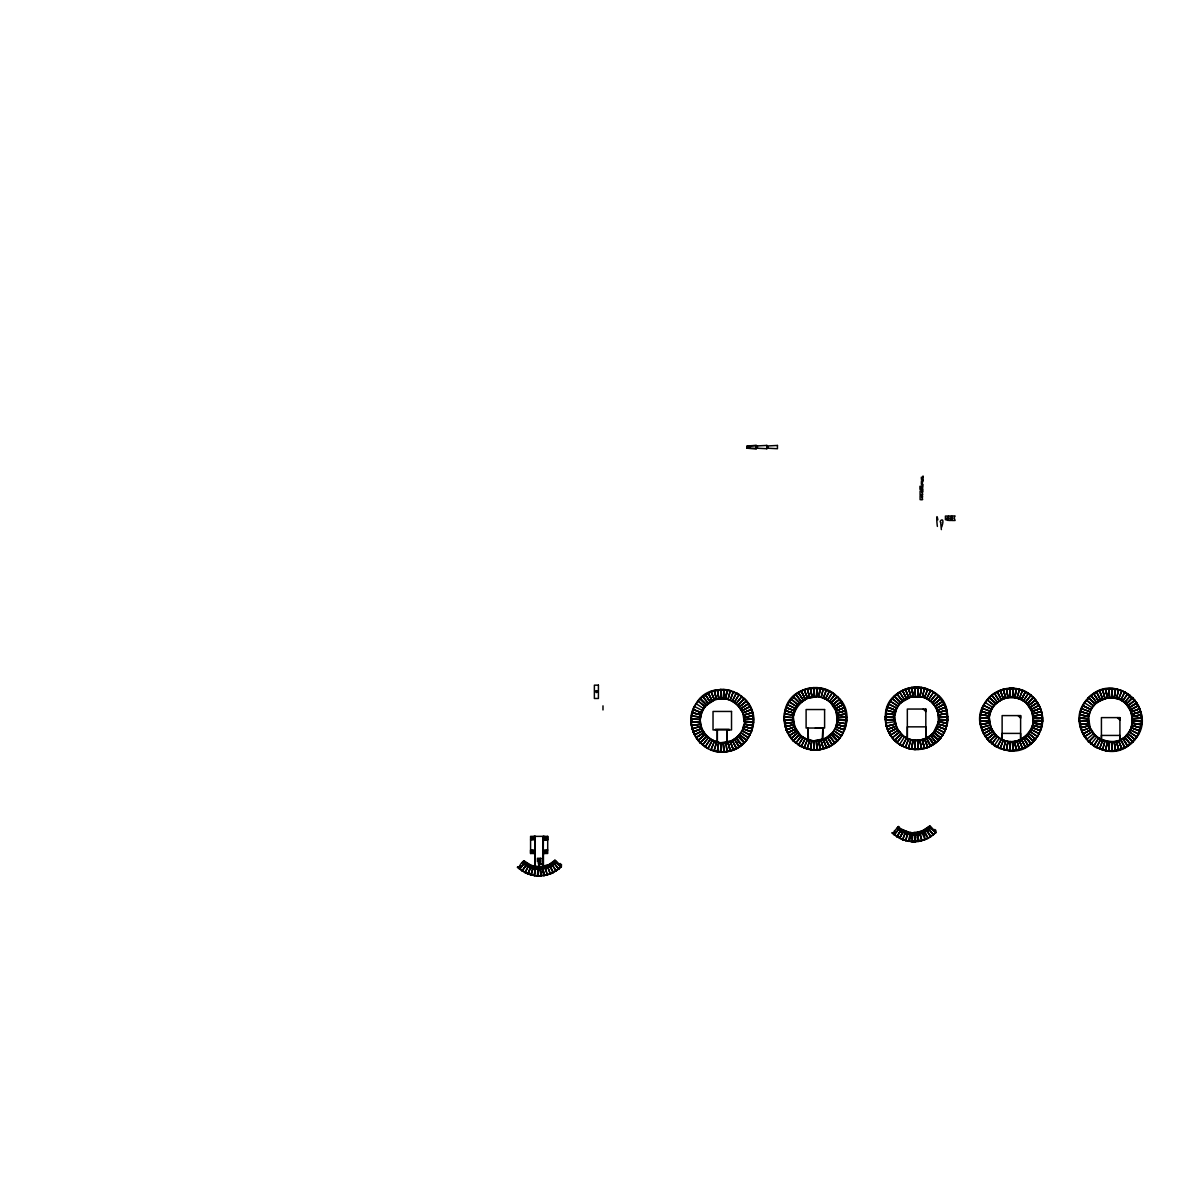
<?xml version="1.0" encoding="UTF-8"?>
<svg xmlns="http://www.w3.org/2000/svg" width="1202" height="1202" viewBox="0 0 1202 1202"><rect width="100%" height="100%" fill="white"/><g stroke="black" fill="none" stroke-linecap="round" stroke-linejoin="round"><path stroke-width="1.5" d="M534.875 865.816L534.875 836.367L534.875 853.495L530.578 853.495L530.578 836.367L547.706 836.352L547.706 853.48L543.424 853.495L543.424 866.432M538.631 863.081L538.631 864.463L540.69 864.463C541.531 863.096 539.653 861.023 538.706 862.69C536.678 864.629 543.364 862.315 539.668 864.118M539.142 870.548L539.142 867.093M544.281 836.352L544.281 839.792L547.706 839.777L547.706 836.352M696.078 703.636C680.708 724.686 701.637 756.944 727.135 751.611C751.535 748.951 762.549 715.145 744.399 698.602L737.833 705.138C728.607 695.282 710.758 697.1 703.786 708.684M691.255 719.172L691.255 722.192L699.248 722.011L691.015 722.327L691.06 719.021L700.3 719.517L701.698 712.786L703.831 708.669L696.033 703.651C712.26 675.344 759.995 693.734 753.158 725.602L745.045 724.19M691.706 721.711L691.706 719.652M706.476 705.379C723.935 684.449 757.816 714.048 739.561 734.722C721.696 758.762 684.569 725.993 706.19 705.289M717.309 729.945L717.309 742.13L717.309 729.945L715.43 729.945M727.24 742.115L727.24 729.945L729.133 729.945M752.212 728.863L751.28 731.717L743.737 729.073L751.46 731.913L753.459 722.372L744.218 721.876L742.806 712.831L737.833 705.138L744.384 698.587M740.928 708.579L743.768 714.95L744.248 721.861M752.933 725.452L753.248 722.447L745.27 722.026L753.263 722.207L753.263 719.202M745.285 719.622L753.248 718.961L752.933 715.971M747.178 448.226L756.419 448.707L756.419 445.431L747.178 445.912L747.178 448.226L756.178 448.571L756.178 445.566L748.2 445.987M757.38 448.226L757.38 445.927M784.35 717.278L784.335 720.283L792.328 720.103L784.11 720.419C782.171 670.491 861.834 683.187 844.54 730.02L836.817 727.18L844.36 729.824L845.291 726.955M825.458 698.963C845.036 708.248 838.605 741.033 816.489 741.033C797.016 742.551 784.951 716.347 799.615 703.05M814.024 695.778L813.859 687.799L816.864 687.799L816.564 695.778L816.999 687.559L816.504 696.799L807.459 698.227L799.781 703.215L793.245 696.664C804.018 685.486 823.145 684.479 835.029 694.501L829.215 701.683C808.6 683.412 779.903 716.948 799.856 734.753M807.819 739.711L807.819 728.036L808.51 739.711M822.889 739.681L822.889 728.036L822.213 739.681M829.365 701.487C837.839 707.993 839.417 720.118 835.18 728.908M838.11 715.205L838.094 722.522L846.238 723.694L846.584 720.434L838.365 720.013L846.328 720.554L846.013 723.544M846.343 720.314L846.343 717.309M944.441 732.499C966.483 669.965 861.879 675.359 890.321 735.308M885.558 716.768L885.558 719.773L893.552 719.607L885.318 719.908L885.363 716.617L894.604 717.113L896.001 710.382L898.134 706.265L890.336 701.232M926.562 698.678L930.769 690.429L933.608 692.067L928.575 699.819C921.273 696.033 927.358 698.542 930.438 701.172C934.6 704.597 937.47 709.526 938.311 714.859C940.34 724.941 934.134 735.564 924.533 739.08C903.694 748.02 883.62 718.631 900.508 702.885M895.655 739.666L894.784 740.732L896.857 742.596L902.702 735.399L896.932 728.277L894.333 717.113M909.734 739.2L907.33 739.2L907.33 726.849L925.825 726.849L925.825 739.185L923.437 739.185M911.717 837.809L911.717 834.504L915.834 834.504L915.834 837.809M925.825 739.185L925.825 709.045L907.33 709.045L907.33 739.2M930.994 700.3L936.208 694.245L938.431 696.274L932.136 702.719C938.747 709.255 940.52 720.058 936.193 728.292L944.381 732.514L939.002 740.056L938.056 739.11L938.837 739.891L940.61 737.923L934.405 732.904L940.76 737.743L942.744 735.354L934.991 730.305C928.846 740.372 914.256 743.377 904.565 736.751L899.502 744.519C891.223 739.155 885.829 729.734 885.348 719.878L894.604 719.412L894.604 717.113M926.682 698.452L932.301 702.554L936.403 708.188L938.552 714.814L938.552 719.457L947.762 719.968L947.461 723.198L939.303 722.026L947.236 723.033L947.552 720.043L939.573 719.622L947.567 719.803L947.567 716.798M939.588 717.218L947.552 716.557L947.236 713.567M985.174 702.434C963.703 731.748 1009.139 768.619 1033.465 741.664L1032.398 740.552M980.366 720.975L980.366 717.97M988.329 720.689L980.126 721.11L980.456 724.37L988.615 723.198L980.682 724.22M1001.356 739.11L997.134 747.359L994.309 745.721L999.358 737.953C1018.935 752.302 1044.733 723.604 1028.476 705.649C1022.241 697.671 1010.311 695.147 1001.356 699.849C982.034 713.327 1007.261 693.764 1010.206 697.265C1034.501 694.786 1042.705 732.724 1019.326 740.282C998.486 749.222 978.428 719.833 995.301 704.087M983.491 705.273L991.785 709.465C986.031 718.195 991.455 729.464 995.406 736.105M1004.526 740.402L1002.122 740.402L1002.122 733.4L1020.618 733.4L1020.618 740.387L1018.229 740.387M1020.618 740.387L1020.618 715.596L1002.122 715.596L1002.122 740.402M1033.585 725.587L1041.368 727.42L1041.999 724.475C1030.79 725.557 1031.617 717.624 1042.359 721.005L1042.359 718M1126.394 735.549C1111.775 752.212 1081.875 734.302 1089.388 714.078C1082.611 734.738 1111.715 751.566 1126.244 735.414L1132.765 741.98C1104.473 771.248 1059.172 725.918 1088.561 697.671C1116.538 668.462 1161.898 713.162 1133.095 741.574L1132.164 740.627M1079.666 721.29L1079.666 718.27M1087.63 720.869L1079.426 721.425M1103.827 740.702L1101.423 740.702L1101.423 735.429L1119.918 735.429L1119.918 740.687L1117.529 740.687M1119.918 740.687L1119.918 717.609L1101.423 717.609L1101.423 740.702M1129.129 731.808C1135.214 722.733 1133.17 709.42 1124.516 702.689M1100.656 739.41L1096.449 747.674L1093.61 746.021L1098.658 738.253C1147.925 758.943 1139.271 673.12 1094.706 704.312M1140.878 727.901L1132.93 725.783L1140.668 727.736L1141.299 724.791L1133.441 723.303L1141.329 724.551L1141.645 721.561L1133.681 720.899L1141.66 721.32L1141.66 718.3M1133.681 718.721L1141.645 718.075L1141.329 715.07M784.666 714.048L784.35 717.038L793.38 717.609L794.792 726.669L799.766 734.362L793.215 740.898L804.123 747.99M846.539 720.464L844.54 707.632L837.478 696.709L830.913 703.23L835.886 710.923L837.343 719.953L846.539 720.464L843.218 733.01L835.931 729.163M947.762 719.968L945.749 707.122L938.702 696.198L932.136 702.719M980.156 721.08L980.156 717.819L989.396 718.315L990.809 727.36L995.782 735.053L989.231 741.604L983.491 733.656L980.156 721.08L989.126 720.644M1033.795 741.258L1032.849 740.327L1033.69 741.364L1039.234 733.701L1042.6 721.14L1033.314 720.674L1031.902 711.629L1026.929 703.921L1033.224 697.476L1031 695.447L1025.787 701.502M1079.456 721.395L1079.456 718.12L1088.696 718.616L1090.109 727.661L1095.082 735.369L1088.531 741.904L1082.792 733.956L1079.456 721.395L1088.426 720.945M1140.608 727.961L1139.676 730.816L1132.179 728.066L1139.857 731.026L1141.855 721.47L1132.615 720.975L1131.202 711.93L1126.229 704.237L1132.78 697.686M537.504 876.093L527.933 874.064L517.386 867.303C521.262 866.552 518.212 865.29 523.922 860.752L531.254 865.425L540.299 866.852L549.149 864.493L554.948 860.181L561.499 866.732L550.351 874.064L537.504 876.093L537.82 867.874L530.878 866.387L523.201 861.473L524.643 862.766M540.645 875.867L537.64 875.852L538 866.852M537.64 875.852L538.06 867.889M723.604 697.686L723.784 689.693L720.764 689.693L721.185 697.671L720.539 689.708L717.534 690.023M721.08 742.926C707.167 742.325 695.808 726.248 701.743 712.771L693.103 709.45L691.27 718.931M723.439 698.467L728.036 699.188M723.484 697.671L723.904 689.452L720.629 689.452L711.058 691.496L700.15 698.512L706.671 705.078L714.379 700.135L711.073 691.466L714.123 699.128L711.043 691.766L708.294 692.983L711.704 700.21M804.318 747.809L813.694 750.033L814.19 740.793L825.338 738.449L832.415 732.679L839.597 738.509C831.453 748.936 816.383 752.843 804.123 747.99L807.443 739.35C827.637 744.278 799.555 739.14 800.111 734.692M816.504 696.799L807.383 698.001L799.615 703.05M932.286 734.031C924.158 741.694 908.997 743.182 901.245 734.076M917.742 696.048L924.473 697.731L927.779 689.092C916.525 684.644 903.002 687.589 894.453 696.108L900.974 702.674L910.861 696.995L922.34 696.784L910.816 696.784L904.445 699.609L900.779 702.96L899.937 702.329M921.318 687.619L918.328 687.304L917.907 695.282L918.088 687.289L915.068 687.289M933.744 830.522L929.582 825.879L936.133 832.415L927.974 838.425L918.674 841.445L912.138 841.791L912.453 833.557M912.273 841.55L915.278 841.55L912.273 841.55L912.694 833.572M1019.326 740.282C1011.678 742.731 1002.152 741.95 995.962 735.549M1012.535 697.265L1019.356 698.708M1109.476 742.04L1107.162 741.784M1112.181 688.806L1112 696.784L1112.421 688.806L1115.411 689.122L1114.404 697.055L1115.576 688.896C1105.825 687.319 1095.578 690.714 1088.546 697.626L1095.067 704.177C1102.685 696.334 1116.162 695.658 1124.531 702.689L1130.346 695.492L1121.887 690.609L1115.576 688.911L1114.104 698.046L1118.656 699.008M1111.835 697.566L1114.164 697.806M915.398 740.282L914.902 749.522L908.457 748.5L902.341 746.157L906.563 737.908M918.223 687.048L917.727 696.289L910.876 697.01L902.567 700.976M1010.206 741.484L1009.71 750.739L1000.334 748.5M1031.061 695.192L1022.586 690.294L1013.016 688.25L1012.52 697.491C1004.031 696.995 995.557 701.878 991.74 709.481M1112.316 688.551L1111.82 697.806L1109.506 697.566M699.248 719.352L691.015 719.051M745.27 722.026L753.504 722.342M792.328 717.459L784.11 717.143L786.138 729.99L793.2 740.883L799.766 734.362M980.682 714.739L980.366 717.729L988.329 718.39L980.126 717.849M538.211 860.001L538.676 859.19M561.589 865.139L560.538 865.771M921.994 479.162L923.031 480.019L923.031 475.992L922.58 477.6L921.363 477.194L921.363 479.252L922.054 478.907M922.385 484.045L923.061 484.782L921.408 484.421L921.408 480.815L923.061 480.815C923.497 482.558 919.921 482.618 922.445 483.79M894.273 831.168C896.542 832.67 892.32 832.355 892.019 832.986L902.567 839.747L912.138 841.791M940.67 522.539L941.361 529.601M947.807 519.099L948.168 520.421L945.418 519.61L945.418 516.049L948.168 516.049C948.303 516.499 945.253 519.504 947.852 518.873M951.218 519.084L951.638 520.451L948.829 520.451L948.829 516.019L951.638 516.019C951.789 516.665 948.769 519.414 951.263 518.858M990.839 741.604L991.034 742.07M1131.187 697.686L1130.526 697.34M534.244 875.762L535.656 867.649L534.409 875.537L537.399 875.852M535.701 866.612L534.169 875.492L531.224 874.861L533.297 867.153M718.766 742.686L710.262 739.155L705.198 746.923L708.053 748.561L712.26 740.312M725.753 698.708L727.165 689.798L723.92 689.452L723.424 698.693L718.796 698.708M725.768 697.911L727.165 689.798L730.365 690.489L727.961 699.429M811.846 740.793L810.433 749.687L811.605 741.544L810.584 749.462L813.574 749.778M818.847 696.799L821.116 697.295L816.519 696.559M818.847 696.018L820.26 687.905L818.787 697.04M819.088 696.048L820.335 688.16L823.28 688.791L821.432 696.559M913.069 740.282L911.657 749.177C921.378 750.754 931.7 747.434 938.672 740.462L932.151 733.896L938.627 740.432L927.764 747.494L914.917 749.522L915.218 741.303L915.038 749.282L918.058 749.282L917.877 741.303L918.178 749.522L917.712 740.522M920.056 696.304L921.468 687.394L920.191 695.522L921.558 687.649L924.503 688.28L922.655 696.063M908.877 841.445C915.774 829.004 902.432 834.428 897.834 827.171L899.276 828.463L894.093 834.864M910.29 832.535C917.006 833.722 899.111 830.597 898.39 826.615M910.29 833.332L909.028 841.22L912.033 841.535M1007.862 741.484L1006.45 750.379L1007.862 742.28L1006.374 750.123L1003.43 749.507L1005.578 741.003M1014.864 697.506L1016.276 688.596C1004.346 686.597 991.605 692.202 985.129 702.434L992.927 707.467M1107.207 741.559L1105.75 750.694L1096.66 747.509M691.631 715.701L692.247 712.756L700.03 714.604L692.052 712.591L701.021 714.965M744.489 726.789L752.272 728.622L752.888 725.677L745.03 724.31M785.342 710.863L784.711 713.808L793.62 715.325M837.569 724.881L845.352 726.729L845.983 723.784M885.934 713.297L886.55 710.352M938.792 724.385L946.575 726.218L947.191 723.273M981.358 711.554L980.727 714.499L988.585 715.866L980.471 714.589L982.199 708.248L990.839 711.569L989.366 716.001M1080.658 711.869L1080.027 714.814L1087.885 716.302L1079.772 714.889L1082.837 705.559L1091.085 709.766L1092.227 707.783L1084.429 702.749M1089.192 711.419L1081.454 708.579L1090.139 711.885L1089.433 714.063L1080.493 711.659L1088.426 713.703M1132.419 723.258L1131.172 727.721L1139.812 731.041M1133.411 723.529L1141.554 724.701L1132.66 723.288M699.519 716.963L691.586 715.941M785.131 710.683L793.05 712.936L785.402 710.637L786.333 707.768L793.816 710.517L786.138 707.572L785.176 710.667L784.485 713.868L792.599 715.055M844.495 730.035L835.856 726.714L837.328 722.282M894.844 714.814L885.709 713.357L887.407 707.046L896.046 710.367L894.573 714.799M938.552 721.786L933.684 732.168L940.82 737.998L938.627 740.432L937.605 739.35M1033.344 722.988L1031.872 727.405L1040.511 730.741C1048.009 713.056 1035.298 691.03 1016.276 688.596L1015.104 696.754L1016.111 688.821L1013.121 688.506L1012.7 696.484L1012.88 688.491L1009.875 688.491M1088.666 716.302L1089.433 714.063M533.057 867.093L530.999 874.801L528.129 873.869L530.999 866.417L527.933 874.064M531.044 875.071L533.448 866.131M714.093 750.634L716.392 742.986M744.429 742.4C737.562 750.499 724.671 753.864 714.153 750.904L716.557 741.965M807.173 748.741L809.472 741.093M807.233 749.011L809.637 740.071M821.041 697.521L823.445 688.581M908.396 748.23L910.695 740.582M914.797 749.282L911.807 748.966L912.829 741.033L911.657 749.192L908.457 748.5L910.861 739.561M922.55 696.018L924.669 688.085M905.677 840.769L907.69 832.776L905.857 840.559L908.802 841.19L910.049 833.302C917.321 836.322 924.368 825.954 925.014 839.492L927.764 838.26M908.006 832.054L901.65 829.23M1003.249 749.702L1005.488 741.784M1019.476 689.287L1017.132 697.986M1017.223 697.205L1019.521 689.542L1022.391 690.474M1102.55 750.018L1104.954 741.063M1118.777 689.587L1116.763 697.566L1118.596 689.798L1115.651 689.167M692.307 712.531L693.238 709.661M725.723 742.686L727.21 751.325L730.155 750.709L728.096 742.986L730.395 750.649L733.25 749.717L730.5 742.22L733.445 749.898L730.155 741.273L721.095 742.686L720.599 751.941L721.155 743.722L720.494 751.686L717.504 751.37L718.526 743.437L717.354 751.596L718.811 742.445C730.636 744.804 742.25 735.293 744.248 724.19M886.61 710.127L887.542 707.257M894.333 712.2L886.355 710.172M946.515 726.444L945.583 729.313L938.086 726.564L945.764 729.509M982.35 708.459L981.418 711.329L989.066 713.627L981.148 711.389L989.847 713.718M1041.308 727.646L1040.376 730.515L1032.834 727.871L1040.556 730.711M1081.65 708.774L1080.718 711.629L1088.366 713.943M1089.162 714.018L1091.987 707.662L1095.097 704.222L1088.561 697.671L1095.127 704.207M751.415 731.943L742.776 728.607L743.978 724.175L753.113 725.632M786.183 707.557L794.822 710.878L793.35 715.295M944.261 732.288L947.416 723.213L938.281 721.756M531.254 865.425L527.903 873.794L525.154 872.562L528.79 865.455M711.013 749.627L714.093 742.25M711.028 749.898L714.364 741.258M730.26 699.91L733.475 691.496M821.116 697.295L825.338 699.173L829.545 690.94M823.235 698.242L826.555 689.602M908.667 738.839L905.331 747.494L902.567 745.991M902.567 839.747L905.407 832.024M905.632 832.115L902.762 839.567L905.632 840.498M1000.109 748.425L1003.369 740.282M1019.251 698.933L1022.586 690.294L1019.521 697.941M1099.439 748.996L1102.76 740.357M1118.551 699.248L1121.887 690.609M533.252 852.338C529.992 847.125 532.185 855.043 532.291 852.714M545.092 851.527L546.67 851.106M546.91 852.023C543.049 854.712 547.06 847.665 546.79 852.564M940.73 522.284C938.191 521.743 945.764 514.892 941.707 527.077M939.093 738.719L938.191 738.764M1033.945 739.816L1033.104 739.996M694.561 706.701L693.329 709.45L700.706 712.531L693.058 709.465M742.806 731.177L749.853 734.903L748.35 737.517M749.958 734.692L751.19 731.943M786.408 707.542L787.641 704.793L794.868 708.203M843.053 732.784L844.27 730.035M888.864 704.282L887.632 707.046L895.009 710.127L887.361 707.061M937.109 728.773L944.156 732.499L942.653 735.098M982.425 708.248L983.657 705.499L990.884 708.91M989.892 711.103L982.154 708.263M1031.947 729.854L1039.234 733.701L1037.446 736.315M1039.069 733.49L1040.286 730.741M1081.725 708.549L1082.957 705.799L1090.184 709.21L1082.792 705.589M1131.202 730.275L1138.534 734.016L1136.746 736.616M1138.369 733.791L1139.586 731.041M528.685 865.395L529.15 864.478M524.943 872.727L528.58 865.335M930.784 690.414L926.937 697.701M903.213 831.033L899.577 838.155L896.977 836.637L901.124 829.816L896.737 836.787M899.577 838.425L903.303 831.093L899.787 838.26L902.537 839.477M1025.561 691.631L1021.354 699.88L1023.503 700.826M1127.701 693.569L1122.668 701.322L1120.79 699.97M1120.67 700.18L1124.877 691.931M694.666 706.491L696.168 703.876M741.589 733.265L748.215 737.712L746.457 740.147L740.252 735.113L738.884 736.646L738.148 735.924M787.746 704.582L789.248 701.968L796.085 706.13M834.744 731.252L841.31 735.804L839.537 738.238L833.332 733.22L831.964 734.753L831.243 734.016M841.43 735.609L842.933 733.01M841.58 735.849L843.158 733.025L834.924 728.818L833.812 730.801L841.52 735.864L837.779 740.567L836.832 739.621M888.969 704.072L890.472 701.472L897.293 705.619M896.076 707.708L888.699 704.072L896.722 708.173M935.892 730.861L942.804 735.339M983.762 705.289L985.264 702.674M1021.46 739.335L1026.929 735.068L1033.435 741.634L1035.613 739.2L1028.431 733.37L1031.196 729.614M1030.76 731.958L1037.326 736.51M1083.062 705.589L1084.565 702.975M1102.73 749.808L1105.675 750.439L1107.162 742.581L1105.75 750.694C1115.486 752.257 1125.808 748.906 1132.765 741.919L1126.184 735.399L1130.496 729.914M1130 732.364L1136.626 736.811L1134.853 739.245L1128.573 734.317L1134.973 739.5L1132.735 741.934L1126.86 736.18M522.104 871.089L526.686 864.253L522.344 870.954L524.943 872.457M527.152 863.337L522.134 870.819L519.7 869.046L524.733 862.841M803.342 737.262L798.293 745.03L801.118 746.667L805.34 738.404L803.327 737.262M827.352 700.33L832.385 692.577M1023.368 701.021L1028.401 693.269M896.962 836.637L901.32 829.951M696.304 703.681L698.077 701.247M704.267 706.265L705.634 704.733L706.37 705.469M789.383 701.773L791.156 699.339M797.362 704.372L791.307 699.158L793.335 696.92M832.46 732.664L833.767 730.816M890.607 701.277L892.38 698.828M898.585 703.861L892.53 698.647L894.288 696.679L900.358 701.908M898.089 706.28L900.839 702.539M985.4 702.479L987.173 700.045M1033.63 741.093L1035.403 739.125L1029.348 733.911M1035.553 738.945L1037.551 736.556M1084.7 702.779L1086.473 700.345M1092.197 707.783L1093.55 705.92L1086.398 700.09L1092.753 705.273M533.087 838.861C533.357 834.368 529.616 840.123 532.771 838.891M895.956 740.162L896.121 740.823M519.459 869.166L525.289 861.969M702.554 745L708.399 737.803M736.135 703.576L741.95 696.394M801.479 735.894L795.634 743.106L793.741 741.063M830.567 702.9L831.303 702.178L829.951 700.961L834.984 694.756L837.208 696.769L831.559 702.419L833.332 704.387L839.537 699.369L841.31 701.803L834.744 706.355L841.58 701.773L834.023 706.671M930.438 701.172L936.253 693.99M899.757 827.847L898.555 826.45L894.378 831.168M899.366 828.539L894.333 834.744L896.767 836.517M991.665 743.798L997.495 736.601M1025.231 702.374L1031.046 695.192M1090.965 744.113L1096.795 736.901M1126.62 703.185L1125.267 701.968L1130.301 695.763L1132.524 697.776L1126.875 703.425M740.177 735.218L746.562 740.387L744.534 742.295M555.114 860.347C547.09 869.061 532.095 869.346 523.756 860.917M554.723 860.437L561.259 866.988L555.67 860.902L547.406 866.387L537.94 867.889M732.349 740.537L736.12 737.848L741.934 745.06C732.724 738.494 738.238 732.619 744.278 742.566M798.834 702.749L799.555 703.47L799.15 702.404M831.859 734.843L837.448 740.913L829.53 746.667L816.969 750.033L813.694 750.033L813.994 741.799L813.814 749.793L816.834 749.793M837.614 740.402L839.387 738.434M987.323 699.849L989.096 697.881M914.932 832.55L912.603 832.791L921.754 831.333L929.747 826.044M922.039 832.069L930.303 826.6M1086.623 700.165L1088.396 698.197M1126.95 736.105L1132.99 741.664M933.398 834.609L928.29 828.478L933.398 834.594L935.637 832.58L930.153 826.766M519.294 867.318L520.526 866.101M539.142 865.831C536.918 866.942 541.366 866.326 539.142 866.176M737.487 704.808L738.644 704.492M743.091 699.203L744.128 698.362M706.506 736.435L701.713 728.562L700.03 719.517M700.481 743.136L701.352 742.07M706.295 737.322L706.941 736.48M830.913 703.23L837.463 696.679M937.395 696.799L938.431 695.958M897.894 730.41L890.321 735.293L894.423 740.372L900.989 733.851L896.947 728.262L894.604 719.412M1032.187 698.001L1033.224 697.16M989.577 741.934L990.448 740.868M1125.898 703.906L1127.04 703.591M1131.488 698.302L1132.524 697.46M1126.409 704.072L1132.795 697.716L1139.857 708.624L1141.855 721.47L1133.681 721.02M1088.787 742.13L1089.748 741.183M1095.338 735.594L1094.271 736M1088.877 742.235L1089.823 741.288M894.423 740.372L900.989 733.851M995.782 735.053L989.216 741.574L991.725 743.527M1026.929 703.921L1033.495 697.4L1039.234 705.334L1042.224 714.649L1042.555 721.17L1034.381 720.704M700.405 698.663L702.659 696.649L707.858 702.704L702.584 696.379L708.263 703.395M705.965 704.387L700.15 698.572M554.603 863.757L556.331 862.21L561.003 866.897L558.765 868.911L553.656 862.781M793.5 696.754L795.739 694.741M744.098 742.731L741.859 744.744L736.751 738.614M837.193 740.823L834.954 742.836L829.831 736.721L835.014 743.106L829.215 735.94M894.724 696.258L896.962 694.245L902.161 700.3L896.887 693.975L902.687 701.142M936.178 742.34L938.401 740.327L932.932 734.512L938.897 740.162M991.755 695.447L989.516 697.46L994.986 703.275L989.261 697.37L991.695 695.177L1003.279 689.272L1013.016 688.25M1027.56 735.879L1033.374 741.364M929.522 826.3L923.782 830.176L917.261 832.55M929.236 829.455L930.949 827.908L935.637 832.58M1033.209 741.529L1030.97 743.542L1025.757 737.487L1030.775 743.692L1028.341 745.465M1012.85 750.499L1009.83 750.499L1010.131 742.52L1009.71 750.724L1012.986 750.724L1025.546 747.374L1033.465 741.619L1027.094 735.233M1088.817 697.761L1091.055 695.748M1132.509 741.829L1130.271 743.843L1125.057 737.788L1130.331 744.113L1124.666 737.111M996.774 701.652L991.695 695.177L997.359 702.193M1096.074 701.953L1091.236 695.597L1093.67 693.824L1098.222 700.405L1093.64 693.554L1098.658 701.292L1096.66 702.494M736.12 737.848L737.848 736.315L744.369 742.866L743.302 741.754M737.833 705.138L739.561 706.701M798.038 732.799L791.021 738.449L786.153 729.96L784.14 720.389L793.11 719.953M832.64 704.793L839.657 699.143M833.256 704.297L839.657 699.113M899.261 732.288L892.245 737.938L898.57 732.694M933.864 704.282L940.881 698.632L934.48 703.786L940.76 698.858L942.533 701.292M994.054 733.49L987.037 739.14L993.513 734.076L987.158 738.914L985.385 736.48L991.966 731.928L985.114 736.51M1028.672 705.484L1035.688 699.834L1029.273 704.988L1035.553 700.06L1037.326 702.494M1093.354 733.806L1086.608 739.41M1127.972 705.799L1134.988 700.15L1128.648 705.394L1134.703 700.18L1132.69 697.941M705.138 734.542L697.941 740.342L693.058 731.868L691.045 722.297L700.03 721.846M739.365 706.851L746.577 701.036L740.177 706.19L746.457 701.262L748.23 703.711L741.649 708.248L748.5 703.666L740.717 708.714M702.839 696.499L705.273 694.726L709.826 701.292L705.243 694.455M552.544 865.275L554.423 863.907M558.584 869.061L556.15 870.834L551.793 864.133M739.245 746.667L741.679 744.894M897.143 694.095L899.577 692.322M832.325 744.759L834.759 742.986M903.919 699.023L899.547 692.052L904.445 699.609M991.935 695.297L994.37 693.524M933.548 744.263L935.982 742.49L931.144 736.135L936.238 742.596L930.558 735.594M998.727 700.225L994.339 693.253L999.358 700.991M927.178 830.958L929.041 829.605M933.218 834.744L930.784 836.517L926.426 829.816M1127.641 745.766L1130.09 743.993M702.99 733.34L696.018 737.712L703.576 732.814M796.671 730.906L789.098 735.789L796.07 731.432L789.248 735.579L787.746 732.98M890.321 735.308L897.218 730.831M935.231 706.175L942.804 701.292L935.892 705.739L942.653 701.502L944.156 704.102L937.154 707.948L944.441 704.102L936.403 708.188M992.687 731.612L985.114 736.495M1030.039 707.377L1037.596 702.494L1030.7 706.941L1037.461 702.704L1038.964 705.304L1031.947 709.15L1039.234 705.304M1091.987 731.913L1084.414 736.796L1091.266 732.243M1129.339 707.678L1136.897 702.794L1130 707.257L1136.761 703.005L1138.264 705.619L1131.247 709.45L1138.534 705.604L1130.496 709.706M705.469 694.606L708.083 693.088M798.549 692.698L801.163 691.195M804.784 698.317L801.373 691.09L804.123 689.858L807.203 697.235L804.153 689.587L807.383 698.001M550.336 866.567L552.349 865.41M555.94 870.954L553.341 872.457L549.72 865.35M899.772 692.187L902.386 690.684M825.428 738.629L829.515 746.697L825.684 739.38L829.515 746.397L832.13 744.894L827.983 738.058L832.37 745.03L827.337 737.292L821.026 740.071L814.175 740.793M906.007 697.806L902.597 690.579L905.346 689.362L908.427 696.724L905.361 689.077L908.592 697.506M994.58 693.389L997.179 691.886M926.652 738.133L930.739 746.202C922.971 737.532 929.972 733.415 933.578 744.534L928.68 736.961M1093.88 693.704L1096.479 692.202M1100.1 699.309L1096.69 692.097L1099.439 690.865M1104.593 697.566L1102.76 689.783L1105.705 689.167L1107.072 697.025L1105.78 688.896L1107.222 698.031L1098.553 701.127M924.969 832.25L926.967 831.093M742.1 710.592L750.123 706.536L742.851 710.352L749.853 706.506L748.35 703.906M835.18 708.699L843.203 704.627L835.931 708.444L842.948 704.612L841.43 701.998M1031.196 709.39L1039.234 705.334M702.419 730.786L694.395 734.858L701.773 731.252L694.546 734.662L693.329 731.913M795.499 728.893L787.475 732.95L794.853 729.359L787.626 732.769L786.408 730.005M896.722 728.382L888.699 732.454L895.971 728.637L888.954 732.469L890.472 735.083M1090.815 729.899L1082.792 733.956L1090.064 730.14L1083.062 733.986L1084.565 736.586M991.74 729.464L983.491 733.656L990.764 729.839L983.762 733.671L985.264 736.285M733.475 749.627L736.225 748.41M548.007 867.619L550.125 866.672M829.305 746.502L826.555 747.734L823.595 740.327L826.54 748.005L823.31 739.576M1000.139 690.564L997.39 691.781L1000.905 698.948L997.179 691.616L1001.266 699.654M1003.009 698.016L1000.364 690.474L1003.234 689.542L1005.518 697.205L1003.46 689.482L1006.405 688.851L1007.892 696.709L1006.48 688.596L1007.892 697.506M927.779 747.223L930.528 746.006M1102.309 698.317L1099.665 690.774L1102.534 689.843L1104.713 697.536M1025.321 747.208L1022.571 748.425L1019.491 741.048L1022.556 748.696M922.64 833.302L924.759 832.355M1124.621 747.509L1121.872 748.726L1118.792 741.364L1121.857 749.011L1118.626 740.582M546.474 852.594L545.332 852.443M701.472 728.667L693.058 731.868L700.781 729.058L693.238 731.687L692.307 728.833M743.046 712.726L751.445 709.526L743.813 712.561L751.19 709.481L749.973 706.731M838.11 715.205L845.983 713.838L845.352 710.893L837.644 712.951L845.291 710.652L844.36 707.798L836.908 710.652L844.27 707.572L843.053 704.823M794.552 726.759L786.153 729.96L793.861 727.15L786.318 729.794L785.387 726.925M836.126 710.833L844.54 707.632L836.862 710.547M895.775 726.248L887.376 729.449L895.084 726.654L887.542 729.283L886.61 726.414M937.35 710.322L945.749 707.122L938.131 710.157L945.493 707.061L944.276 704.312M982.154 730.696L989.877 727.856L982.334 730.485L981.403 727.631M1032.142 711.524L1040.556 708.324L1032.879 711.238L1040.286 708.278L1039.069 705.514M1089.868 727.766L1081.469 730.966L1089.132 728.051M1131.443 711.824L1139.857 708.624L1132.134 711.434M1132.224 711.659L1139.676 708.804L1140.608 711.659L1132.96 713.958L1140.668 711.9L1141.299 714.844L1133.441 716.317L1141.554 714.92L1132.389 716.377M982.169 730.666L990.809 727.36M711.268 691.676L714.123 690.744M716.197 698.467L714.364 690.684L717.309 690.053L718.781 697.911L717.384 689.798L718.811 698.933M804.348 689.783L807.218 688.851M809.277 696.559L807.443 688.791L810.388 688.16L811.876 696.003L810.464 687.905L811.876 696.799M905.572 689.272L908.427 688.34L910.725 695.988L908.667 688.28L911.612 687.649L913.084 695.507L911.837 687.619L914.842 687.304L915.248 695.282M826.33 747.809L823.475 748.741L821.176 741.093L823.43 749.011L821.041 740.086M919.996 740.056L921.438 749.192L920.041 741.078L921.513 748.921L924.458 748.305L922.4 740.582L924.699 748.245L927.553 747.313L924.924 739.771L927.764 747.494L924.533 739.08M545.573 868.415L547.781 867.694M550.155 873.884L547.286 874.816L544.852 866.131M1022.346 748.515L1019.491 749.447L1017.192 741.784L1019.446 749.702L1017.102 741.003M1121.661 748.816L1118.792 749.747L1116.613 742.07L1118.746 750.018M920.206 834.098L922.415 833.392M924.789 839.567L921.919 840.498L919.861 832.791M700.751 726.444L692.067 728.743L699.97 726.534M743.768 714.95L752.452 712.636M744.248 717.218L753.128 715.851L745.045 717.218L752.888 715.731L752.272 712.786L744.549 714.859L752.212 712.561L751.28 709.691M793.831 724.551L785.146 726.849L793.11 724.866L785.327 726.699L784.711 723.754L792.569 722.387L784.44 723.679L793.62 722.207M837.614 712.831L845.562 710.713L836.592 713.117M895.054 724.04L886.37 726.339M886.34 726.369L894.333 724.355L886.55 726.188L885.919 723.243M938.071 712.531L946.755 710.232M946.785 710.202L938.852 712.455L946.515 710.157L945.583 707.287M989.847 725.242L981.163 727.541L989.066 725.332M1032.864 713.748L1041.563 711.434L1033.66 713.657M1080.448 727.886L1088.426 725.873L1080.643 727.706L1080.027 724.761M1132.164 714.048L1140.863 711.749M1132.93 713.838L1140.878 711.719M1080.463 727.856L1089.403 725.467M725.963 743.437L727.135 751.596M816.489 741.033L816.954 750.033L816.413 741.814L817.075 749.778L820.064 749.462L819.058 741.544L820.29 749.432L823.235 748.801M544.04 875.762L542.748 867.634L544.115 875.492L547.06 874.876M728.096 742.986L730.335 750.919L728.006 742.205M1019.266 749.507L1016.321 750.123L1014.834 742.28L1016.231 750.394L1014.834 741.484M543.079 868.956L545.347 868.475M1118.566 749.808L1115.621 750.439L1114.134 741.784M917.712 834.654L919.981 834.173M918.674 841.445L917.381 833.317L918.749 841.19L921.694 840.559L919.62 832.851L921.874 840.769M700.27 724.16L691.39 725.542L699.519 724.4L691.586 725.422L691.27 722.417M837.328 715.325L846.208 713.943L838.125 715.325M885.889 723.003L894.829 721.711M938.552 714.814L947.431 713.432L939.348 714.814L947.191 713.327L946.575 710.382M989.366 722.958L980.486 724.34M1033.344 716.016L1042.224 714.649L1034.141 716.016L1034.381 718.3L1042.6 717.864L1033.6 718.345M1079.757 724.671L1087.915 723.514L1079.982 724.521L1079.666 721.531M1088.666 723.273L1079.787 724.641M935.171 831.468C937.214 831.288 934.465 828.058 934.029 830.312M810.629 688.115L813.619 687.814L814.145 695.778M1006.645 688.821L1009.635 688.506L1010.281 696.469L1009.74 688.25L1010.206 697.265M1107.072 697.025L1105.945 689.122L1108.935 688.806L1109.596 696.769M1109.356 696.784L1109.04 688.566L1109.506 697.791M726.985 751.37L723.98 751.686L723.334 743.722L723.874 751.941L723.409 742.926M918.283 749.282L921.288 748.966M1016.081 750.168L1013.091 750.484L1012.55 742.52L1012.986 750.739L1012.505 741.724M540.539 869.241L542.853 869.001L543.875 875.537L540.885 875.852L540.299 866.852M915.173 834.924L917.472 834.684L918.508 841.22L915.518 841.535L915.098 833.557L915.518 841.535M744.489 719.547L753.459 719.096L745.285 719.502M838.35 717.474L846.328 717.068L846.013 714.063M837.584 717.639L846.554 717.203M838.365 717.594L846.584 717.173M939.588 717.098L947.807 716.662M1034.366 718.18L1042.344 717.759L1042.029 714.769M1133.681 718.601L1141.9 718.165L1132.63 718.676M938.522 717.158L947.762 716.692M914.527 687.739L918.628 687.739M1009.319 688.941L1013.436 688.941M1108.62 689.242L1112.736 689.242M720.223 690.143L724.325 690.143M886.866 717.248L886.009 717.248L886.009 719.307L886.866 719.307M815.362 728.051L822.213 728.036M715.43 729.253L729.133 729.253M729.133 741.589L727.24 741.589L727.24 729.945M1110.678 741.799L1109.491 741.799L1109.01 751.04L1109.326 742.806L1109.13 750.799L1112.15 750.799M914.497 748.846L915.518 748.846M1012.369 750.048L1013.406 750.048M720.734 751.701L723.739 751.701M912.618 834.939L914.932 834.939M530.578 839.792L534.004 839.792L534.004 836.367M544.281 839.777L547.706 839.777M911.717 841.099L915.834 841.099M547.706 850.054L544.281 850.054L544.281 853.495L543.424 853.495M534.875 854.517L535.221 836.367L535.221 866.507M537.985 869.241L540.299 869.241M939.588 719.502L947.807 719.938M1079.426 718.15L1087.645 718.706L1079.681 718.045L1079.802 714.859L1088.937 716.332M1034.366 720.824L1042.344 721.245L1042.029 724.235L1034.141 722.988L1042.254 724.4L1033.074 722.958M885.318 716.632L893.537 717.188L885.573 716.527L885.889 713.537L893.822 714.544L885.664 713.387M817.105 687.814L820.095 688.13M724.025 689.708L727.015 690.023M1105.9 750.469L1108.905 750.784M1006.6 750.168L1009.605 750.484M910.079 834.684L912.378 834.924M535.446 868.986L537.745 869.241M545.993 837.118L546.94 838.064M532.291 850.836L533.237 851.782M980.501 714.559L989.637 716.016M837.058 722.267L846.193 723.724M691.36 715.791L700.541 717.218M1016.351 688.866L1019.296 689.482M1104.683 742.07L1102.489 749.747L1099.635 748.816L1102.279 741.273M725.888 697.926L727.255 690.068L730.2 690.684L728.352 698.467M908.622 748.29L911.567 748.921M807.413 748.801L810.358 749.432M714.319 750.709L717.263 751.325M907.57 834.158L909.839 834.639M532.937 868.475L535.206 868.956M1132.164 725.572L1140.833 727.931M1032.864 725.272L1041.533 727.631L1033.63 725.467M895.054 712.516L886.385 710.157M938.071 724.07L946.74 726.414L938.837 724.265M793.831 713.011L785.176 710.667M837.614 724.776L845.562 726.894L836.577 724.521M743.768 726.474L752.422 728.833M744.534 726.669L752.467 728.803M1118.822 689.858L1121.691 690.789M1118.822 698.242L1121.917 690.865L1124.666 692.097L1121.241 699.324M924.729 688.34L927.598 689.272M924.729 696.724L927.809 689.362L930.558 690.579M922.34 696.784L924.458 697.731M823.505 688.851L826.375 689.783L823.731 697.325M908.291 739.816L905.527 747.298L908.457 748.5M730.425 690.744L733.295 691.676L730.651 699.218M807.173 740.357L804.093 747.719L801.343 746.502L804.754 739.275M711.223 749.717L714.153 750.904M905.136 833.392L907.345 834.098M530.503 867.694L532.711 868.415M937.079 726.203L945.719 729.524M1022.617 690.564L1025.366 691.796L1021.73 698.903L1025.576 691.901L1028.176 693.404M1100.176 740.342L1096.449 747.389L1093.835 745.886L1097.997 739.065M1002.979 740.973L1000.139 748.696L997.359 747.193M1000.981 740.086L997.149 747.088L994.535 745.586M826.585 689.873L829.35 691.09M825.714 698.212L829.56 691.195L832.16 692.713M906.188 738.884L902.356 745.886L899.742 744.384M733.505 691.766L736.255 692.998L732.844 700.21M711.779 741.228L708.038 748.29L705.439 746.788M902.792 832.355L904.911 833.302M528.174 866.672L530.277 867.604M1130.241 729.824L1138.489 734.031M1030.94 729.524L1039.189 733.731M787.475 704.582L795.769 708.774M694.395 706.476L702.674 710.667M741.889 730.711L750.078 734.933M1124.877 692.202L1127.476 693.704M1123.134 700.405L1127.686 693.839L1130.12 695.612M1023.834 700.105L1028.386 693.539L1030.82 695.297M930.769 690.699L933.383 692.202M929.026 698.903L933.578 692.322L936.012 694.095M827.802 699.399L832.355 692.833L834.804 694.606M736.465 693.103L739.08 694.606L734.933 701.427M802.771 738.133L798.519 744.879L801.133 746.397M900.583 831.093L902.582 832.25M709.796 740.086L705.243 746.652L702.809 744.879L707.647 738.524M525.95 865.395L527.948 866.552M1129.084 731.823L1136.897 736.841M1029.783 731.507L1037.596 736.541M789.113 701.743L796.911 706.776M740.732 732.709L748.44 737.758M1091.206 743.993L1093.64 745.766M994.339 745.45L991.905 743.677L996.743 737.322M899.547 744.248L897.113 742.475L901.951 736.12M739.275 694.741L741.709 696.514M798.323 744.759L795.889 742.986L800.923 736.781L799.39 735.414M736.691 702.704L741.904 696.649L744.128 698.678L738.554 704.402M898.51 829.59L900.373 830.958M523.877 863.907L525.755 865.275M937.38 526.416C936.568 521.202 936.373 511.631 937.861 519.82M559.321 864.554L560.057 863.487L561.514 864.809M1029.273 734.016L1035.673 739.185M934.48 732.814L940.865 737.983M833.256 733.31L839.657 738.494M1093.55 705.92L1094.767 704.567M1127.731 733.686L1134.913 739.515M994.294 705.604L987.097 699.774L993.438 704.973M892.26 698.587L899.487 704.402M791.036 699.098L798.278 704.913M704.432 706.085L698.212 701.051L699.819 698.918M697.956 700.991L705.183 706.806M739.32 734.587L746.517 740.402M1088.787 741.814L1091.025 743.843M1027.575 703.125L1033.389 697.641L1035.403 699.88L1029.273 704.988M932.782 701.923L938.597 696.439L940.61 698.678M900.253 734.572L894.859 740.462M799.12 735.158L793.305 740.642L791.292 738.404L797.347 733.19L791.021 738.464L793.215 740.898M896.872 828.133L898.315 829.44M892.184 832.821L894.153 834.594M700.39 742.716L702.614 744.729M522.239 862.45L523.681 863.757M517.551 867.123L519.519 868.896M1117.379 717.609L1119.918 720.163L1119.918 717.609M1088.216 698.016L1089.162 698.963M1018.064 715.596L1020.618 718.15L1020.618 715.596M995.827 703.891L989.261 697.37L995.632 703.741M988.915 697.716L989.862 698.663L989.021 697.626M923.271 709.045L925.825 711.599L925.825 709.045M894.453 696.168L901.034 702.689M894.123 696.514L895.069 697.46M930.078 826.856L935.892 832.67L934.84 831.619M799.811 703.2L793.23 696.664L799.751 703.185M700.18 698.557L706.521 704.943M737.983 736.435L744.369 742.821M555.354 861.248L561.003 866.897M1126.229 735.384L1127.311 736.465M1131.698 740.853L1132.765 741.919M1088.321 697.926L1089.343 698.963M894.228 696.424L895.189 697.37M831.138 734.121L837.674 740.657M831.994 735.459L830.898 734.377L829.335 736.105M705.89 704.477L699.925 698.828M737.818 736.27L738.914 737.367M987.308 739.095L989.321 741.333M892.515 737.893L894.528 740.131M837.373 696.95L839.387 699.188M744.293 698.843L746.307 701.082M704.342 735.188L698.212 740.312L700.225 742.551M705.875 736.901L700.135 742.806L697.941 740.372L704.267 735.098L702.854 733.13L696.168 737.487L694.651 734.873M1096.164 701.878L1090.995 695.492L1096.795 702.644M1025.351 736.796L1031.031 743.858M1025.862 737.412L1031.031 743.813M928.184 828.539L933.458 834.864M795.664 694.486L800.848 700.871L795.919 694.591L798.353 692.833L802.906 699.399L798.323 692.562L803.236 700.12M553.01 861.984L558.825 869.181M553.746 862.705L558.765 868.911M795.664 694.425L801.479 701.637M922.535 492.339L922.986 490.957L920.101 490.957L920.101 494.773C926.186 495.419 919.545 492.294 922.49 492.099M922.505 497.207L922.505 495.87L920.086 495.87L920.086 499.626C926.021 500.633 919.38 496.982 922.46 496.982M1134.853 700.375L1136.626 702.809M1084.7 736.781L1086.458 739.23M789.368 735.774L791.141 738.223M696.289 737.682L698.062 740.116M1023.473 738.163L1028.371 745.766L1023.999 738.764L1028.146 745.586L1025.546 747.088L1021.7 740.086L1025.546 747.374L1021.354 739.14M928.996 737.682L933.353 744.384L930.739 745.886L927.118 738.779M930.814 836.787L926.336 829.891L930.573 836.652L927.974 838.155L924.353 831.033M710.142 702.013L705.243 694.41M551.147 863.337L556.18 871.104M1122.653 738.298L1127.686 746.081L1123.299 739.065L1127.446 745.901L1124.847 747.404L1121.105 740.342L1124.847 747.674L1120.76 739.636M734.257 739.2L739.275 746.968L734.903 739.966L739.05 746.788L736.435 748.305L732.709 741.243L736.45 748.576L732.258 740.342M1100.206 699.248L1096.479 691.931L1100.656 700.15M906.113 697.746L902.371 690.414L906.473 698.452M924.128 831.138L927.974 838.425M804.889 698.257L801.163 690.925L805.25 698.948M711.809 700.15L708.068 692.818L712.17 700.856M549.149 864.493L553.341 872.742M549.509 865.455L553.13 872.577L550.381 873.794L547.511 866.341M1138.369 705.829L1139.586 708.579M1081.725 731.011L1082.957 733.761M982.425 730.711L983.657 733.46M887.632 729.509L888.849 732.258M1102.414 698.272L1099.469 690.594L1102.7 699.008M1003.114 697.971L1000.169 690.294L1003.4 698.708M921.919 832.115L924.984 839.762M547.045 865.425L550.351 874.064M1019.251 740.071L1022.541 748.726M1080.718 727.931L1081.635 730.801M1032.879 711.238L1040.376 708.489L1041.308 711.359L1033.63 713.537M1104.908 698.287L1102.58 689.557M1116.403 741.303L1118.731 750.033M1005.608 697.986L1003.279 689.257M910.816 696.784L908.487 688.055M922.52 740.552L924.638 748.5L922.265 739.576M809.397 696.529L807.263 688.581L809.592 697.28M716.302 698.422L714.183 690.474L716.512 699.188M545.002 867.153L547.241 875.071M1041.368 711.584L1041.999 714.529L1034.126 715.896M980.727 724.445L981.343 727.39M691.616 725.647L692.247 728.592M1115.531 750.694L1114.374 742.551L1115.381 750.469L1112.391 750.784L1111.73 742.821L1112.286 751.04L1111.805 742.04M912.964 695.522L911.687 687.394L913.099 696.304M917.261 833.332L918.508 841.22M818.817 740.793L820.215 749.702L818.938 741.559M542.598 866.612L543.875 875.537M917.502 833.302L918.749 841.19M542.868 867.604L544.115 875.492M784.35 720.524L784.666 723.514M915.413 696.048L914.947 687.048M914.857 833.572L915.413 841.791M814.19 696.559L813.724 687.544M721.11 698.467L720.644 689.452M540.239 867.889L540.78 876.093M540.464 867.874L540.885 875.852M1041.909 717.444L1041.909 721.561M947.116 716.242L947.116 720.359M886.009 716.227L886.009 720.329M845.892 716.753L845.892 720.854M766.756 445.431L766.756 448.707M756.178 445.566L756.178 448.571M749.567 445.912L749.567 448.226M691.706 718.631L691.706 722.733M602.983 705.844L602.983 709.961M543.424 836.367L543.094 866.507L543.094 864.463L542.057 864.463L543.094 862.059L543.094 836.367M534.004 853.495L534.004 850.069L530.578 850.069L530.578 853.495M747.419 445.912L747.419 448.241L747.419 445.912M748.2 445.867L748.2 448.271L748.2 445.867M757.14 445.927L757.14 448.211L766.996 448.722L766.996 445.416L757.14 445.927M530.893 837.704C532.666 843.263 535.221 833.767 530.893 837.704M531.66 837.899L532.937 838.245L531.72 837.749M530.893 851.407C532.666 856.966 535.221 847.47 530.893 851.407M531.66 851.602L532.862 852.113L531.72 851.452M537.745 859.625C539.518 865.185 542.057 855.704 537.745 859.625M538.075 859.715C539.428 863.968 541.381 856.71 538.075 859.715M538.511 859.836L539.773 860.181L538.511 859.836M544.596 837.689C546.369 843.248 548.923 833.767 544.596 837.689M544.927 837.779C546.279 842.031 548.232 834.774 544.927 837.779M545.362 837.884L546.64 838.23L545.362 837.884M544.596 851.392C546.369 856.951 548.923 847.47 544.596 851.392M545.362 851.602L546.64 851.948L545.362 851.602M595.606 691.345C596.868 695.282 598.656 688.581 595.606 691.345M596.102 691.481L597.093 691.751L596.102 691.481M921.543 487.065C920.251 491.663 923.361 486.9 922.911 489.755L919.951 489.289L919.951 486.329L922.911 485.863L922.76 487.411L921.588 486.96M952.57 518.227L952.224 520.496L955.109 520.496C954.343 517.897 953.712 518.317 955.109 515.974L952.224 515.974L952.57 518.227M736.465 692.833L732.273 701.067L734.257 702.238L739.305 694.471L736.465 692.833M706.686 736.255L700.135 742.806L706.686 736.255M1095.082 735.369L1088.531 741.904L1095.082 735.369M777.454 445.446L768.213 445.927L768.213 448.241L777.454 448.722L777.454 445.446M598.416 685.155L594.374 685.155L594.374 698.482L598.416 698.482L598.416 685.155M824.602 709.541L806.106 709.541L806.106 728.036L824.602 728.036L824.602 709.541M731.522 711.449L713.026 711.449L713.026 729.945L731.522 729.945L731.522 711.449M540.855 858.288L537.429 858.288L537.429 861.714L540.855 861.714L540.855 858.288M902.341 746.157L899.502 744.519L902.356 746.157M837.418 740.943L830.867 734.392L837.448 740.973M793.846 697.956L792.899 697.025L793.966 697.881"/></g></svg>
